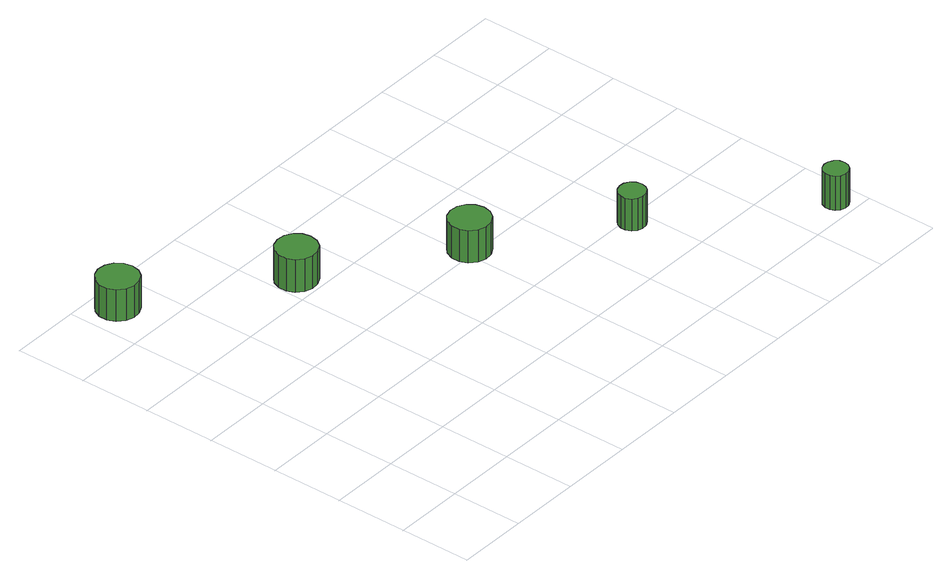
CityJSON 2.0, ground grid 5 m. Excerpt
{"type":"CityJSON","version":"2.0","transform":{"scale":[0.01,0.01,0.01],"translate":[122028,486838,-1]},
"CityObjects":{
"tree1":{"type":"SolitaryVegetationObject","attributes":{"function":"something"},"geometry":[{"type":"MultiSurface","lod":"1","boundaries":[[[0,1,2,3,4,5,6,7,8,9,10,11,12,13,14]],[[15,16,17,18,19,20,21,22,23,24,25,26,27,28,29]],[[0,29,28,1]],[[1,28,27,2]],[[2,27,26,3]],[[3,26,25,4]],[[4,25,24,5]],[[5,24,23,6]],[[6,23,22,7]],[[7,22,21,8]],[[8,21,20,9]],[[9,20,19,10]],[[10,19,18,11]],[[11,18,17,12]],[[12,17,16,13]],[[13,16,15,14]],[[14,15,29,0]]]}]},
"tree2":{"type":"SolitaryVegetationObject","attributes":{"function":"something"},"geometry":[{"type":"MultiSurface","lod":"1","boundaries":[[[30,31,32,33,34,35,36,37,38,39,40,41,42,43,44]],[[45,46,47,48,49,50,51,52,53,54,55,56,57,58,59]],[[30,59,58,31]],[[31,58,57,32]],[[32,57,56,33]],[[33,56,55,34]],[[34,55,54,35]],[[35,54,53,36]],[[36,53,52,37]],[[37,52,51,38]],[[38,51,50,39]],[[39,50,49,40]],[[40,49,48,41]],[[41,48,47,42]],[[42,47,46,43]],[[43,46,45,44]],[[44,45,59,30]]]}]},
"tree3":{"type":"SolitaryVegetationObject","attributes":{"function":"something"}},
"tree4":{"type":"SolitaryVegetationObject","attributes":{"function":"something"},"geometry":[{"type":"MultiSurface","lod":"1","boundaries":[[[60,61,62,63,64,65,66,67,68,69,70,71,72,73,74]],[[75,76,77,78,79,80,81,82,83,84,85,86,87,88,89]],[[60,89,88,61]],[[61,88,87,62]],[[62,87,86,63]],[[63,86,85,64]],[[64,85,84,65]],[[65,84,83,66]],[[66,83,82,67]],[[67,82,81,68]],[[68,81,80,69]],[[69,80,79,70]],[[70,79,78,71]],[[71,78,77,72]],[[72,77,76,73]],[[73,76,75,74]],[[74,75,89,60]]]}]},
"tree5":{"type":"SolitaryVegetationObject","attributes":{"function":"something"}},
"tree6":{"type":"SolitaryVegetationObject","attributes":{"function":"something"},"geometry":[{"type":"MultiSurface","lod":"1","boundaries":[[[90,91,92,93,94,95,96,97,98,99,100,101,102,103,104]],[[105,106,107,108,109,110,111,112,113,114,115,116,117,118,119]],[[90,119,118,91]],[[91,118,117,92]],[[92,117,116,93]],[[93,116,115,94]],[[94,115,114,95]],[[95,114,113,96]],[[96,113,112,97]],[[97,112,111,98]],[[98,111,110,99]],[[99,110,109,100]],[[100,109,108,101]],[[101,108,107,102]],[[102,107,106,103]],[[103,106,105,104]],[[104,105,119,90]]]}]},
"tree7":{"type":"SolitaryVegetationObject","attributes":{"function":"something"}},
"tree8":{"type":"SolitaryVegetationObject","attributes":{"function":"something"},"geometry":[{"type":"MultiSurface","lod":"1","boundaries":[[[120,121,122,123,124,125,126,127,128,129,130,131,132,133,134]],[[135,136,137,138,139,140,141,142,143,144,145,146,147,148,149]],[[120,149,148,121]],[[121,148,147,122]],[[122,147,146,123]],[[123,146,145,124]],[[124,145,144,125]],[[125,144,143,126]],[[126,143,142,127]],[[127,142,141,128]],[[128,141,140,129]],[[129,140,139,130]],[[130,139,138,131]],[[131,138,137,132]],[[132,137,136,133]],[[133,136,135,134]],[[134,135,149,120]]]}]}
},
"vertices":[
[363,2813,327],[351,2871,327],[316,2919,327],[265,2948,327],[206,2955,327],[150,2936,327],[106,2897,327],[82,2843,327],[82,2784,327],[106,2729,327],[150,2690,327],[206,2672,327],[265,2678,327],[316,2707,327],[351,2755,327],[351,2755,92],[316,2707,92],[265,2678,92],[206,2672,92],[150,2690,92],[106,2729,92],[82,2784,92],[82,2843,92],[106,2897,92],[150,2936,92],[206,2955,92],[265,2948,92],[316,2919,92],[351,2871,92],[363,2813,92],
[1283,2162,332],[1271,2218,332],[1237,2265,332],[1186,2294,332],[1129,2300,332],[1073,2282,332],[1030,2244,332],[1007,2191,332],[1007,2133,332],[1030,2080,332],[1073,2041,332],[1129,2023,332],[1186,2029,332],[1237,2058,332],[1271,2105,332],[1271,2105,88],[1237,2058,88],[1186,2029,88],[1129,2023,88],[1073,2041,88],[1030,2080,88],[1007,2133,88],[1007,2191,88],[1030,2244,88],[1073,2282,88],[1129,2300,88],[1186,2294,88],[1237,2265,88],[1271,2218,88],[1283,2162,88],
[2193,1544,323],[2181,1601,323],[2146,1648,323],[2095,1678,323],[2037,1684,323],[1981,1666,323],[1938,1626,323],[1914,1573,323],[1914,1514,323],[1938,1461,323],[1981,1421,323],[2037,1403,323],[2095,1409,323],[2146,1439,323],[2181,1486,323],[2181,1486,85],[2146,1439,85],[2095,1409,85],[2037,1403,85],[1981,1421,85],[1938,1461,85],[1914,1514,85],[1914,1573,85],[1938,1626,85],[1981,1666,85],[2037,1684,85],[2095,1678,85],[2146,1648,85],[2181,1601,85],[2193,1544,85],
[2991,959,319],[2983,997,319],[2961,1028,319],[2927,1047,319],[2890,1051,319],[2853,1039,319],[2825,1013,319],[2809,978,319],[2809,940,319],[2825,905,319],[2853,880,319],[2890,868,319],[2927,872,319],[2961,891,319],[2983,922,319],[2983,922,83],[2961,891,83],[2927,872,83],[2890,868,83],[2853,880,83],[2825,905,83],[2809,940,83],[2809,978,83],[2825,1013,83],[2853,1039,83],[2890,1051,83],[2927,1047,83],[2961,1028,83],[2983,997,83],[2991,959,83],
[3925,130,335],[3918,164,335],[3897,192,335],[3866,210,335],[3831,214,335],[3798,203,335],[3772,179,335],[3758,147,335],[3758,112,335],[3772,80,335],[3798,56,335],[3831,46,335],[3866,49,335],[3897,67,335],[3918,95,335],[3918,95,83],[3897,67,83],[3866,49,83],[3831,46,83],[3798,56,83],[3772,80,83],[3758,112,83],[3758,147,83],[3772,179,83],[3798,203,83],[3831,214,83],[3866,210,83],[3897,192,83],[3918,164,83],[3925,130,83]
]}
